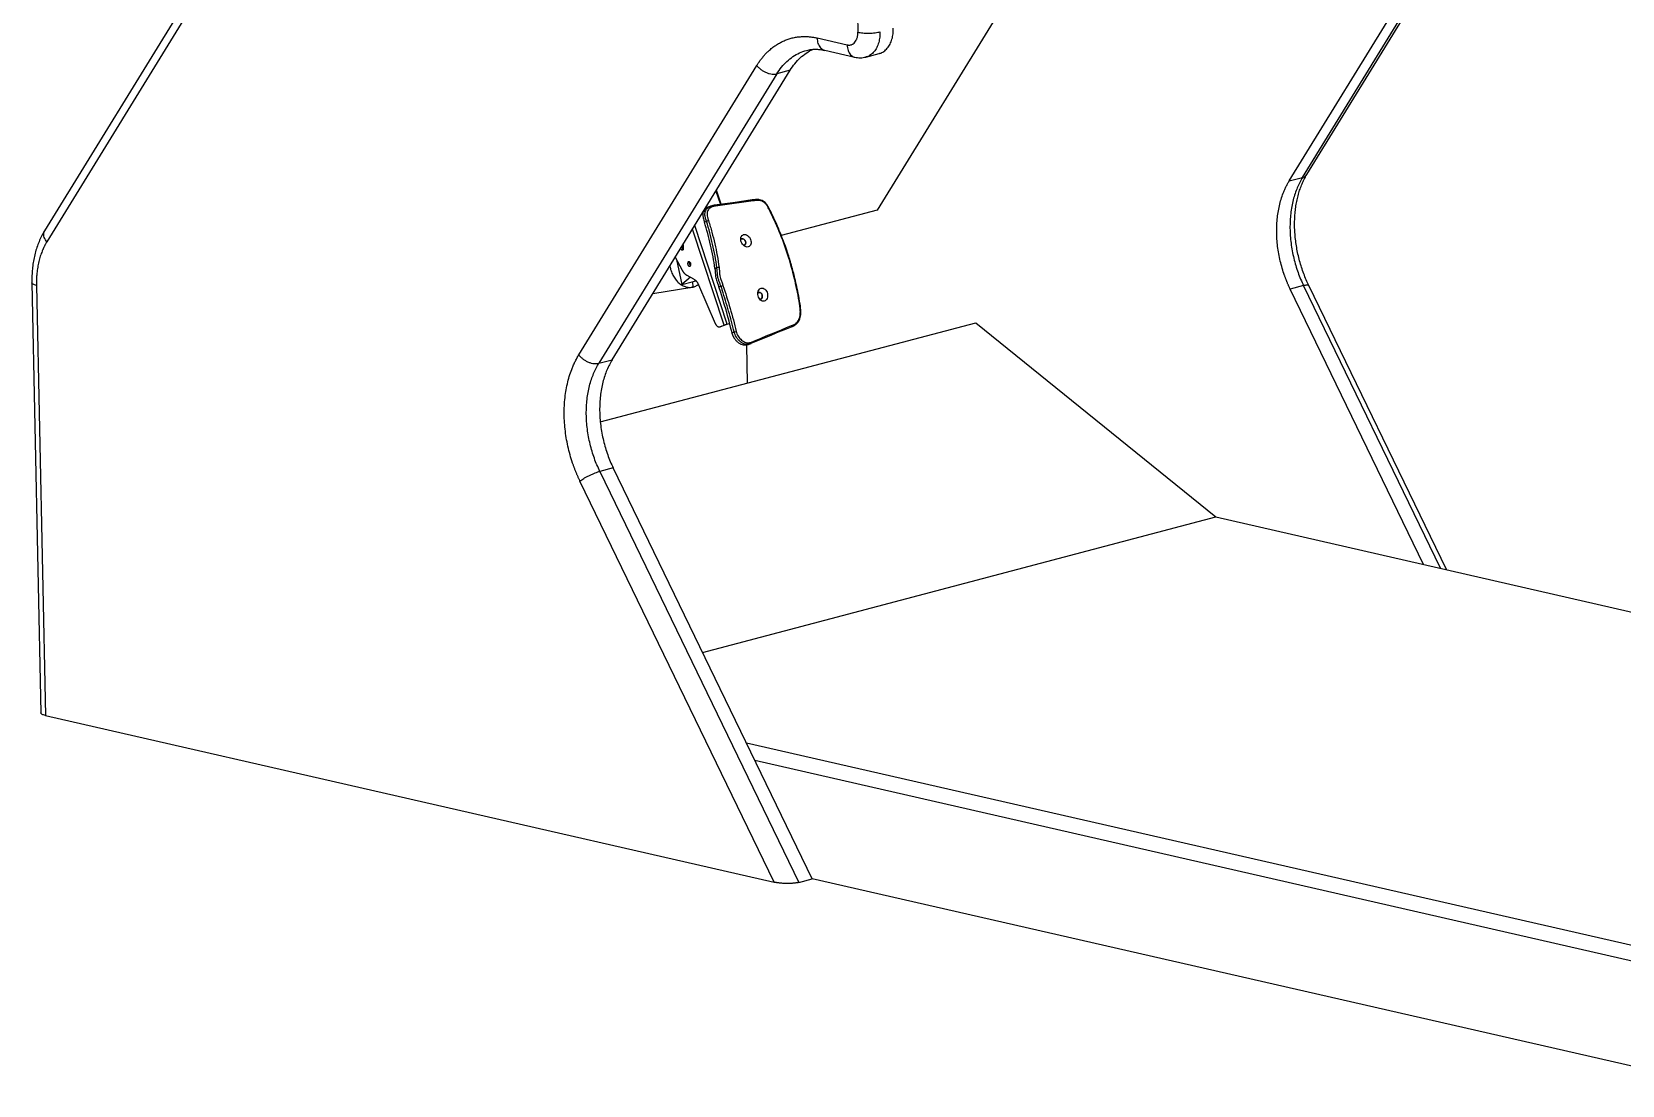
# Model space of a CAD drawing. Header units: millimetres. Extents: x 0 to 589, y 0 to 415.
# Drawn here: x 403.6 to 505.3, y 283.6 to 350.9 of the extents above; entities that cross this region are included whole.
import ezdxf

# ---------------------------------------------------------------- set-up
doc = ezdxf.new("R2010")
doc.units = ezdxf.units.MM

msp = doc.modelspace()

# ---------------------------------------------------------------- linework, layer by layer
at = {"color": 7, "linetype": 'Continuous', "lineweight": 25}
for p, q in [((428.1272, 376.7874), (404.4046, 338.2181)), ((428.2692, 376.0761), (404.5466, 337.5068)), ((456.0805, 366.7813), (456.4119, 350.9062)), ((484.8453, 341.622), (496.2277, 360.128)), ((485.1261, 341.8157), (496.5085, 360.3217)), ((483.9937, 341.3971), (495.376, 359.9031)), ((466.7252, 354.293), (457.6444, 339.529)), ((453.8045, 350.5381), (455.728, 350.0982)), ((454.2907, 349.7508), (456.2152, 349.3107)), ((456.9277, 349.3208), (457.7801, 349.5458)), ((438.5667, 330.2722), (449.9491, 348.7782)), ((451.2298, 348.248), (439.8474, 329.742)), ((440.6991, 329.9669), (452.0815, 348.4729)), ((452.0815, 348.4729), (451.2298, 348.248)), ((447.3344, 340.7547), (447.6174, 339.897)), ((447.6657, 339.9036), (447.3672, 340.8081)), ((483.9937, 341.3971), (484.8453, 341.622)), ((446.978, 339.7816), (446.8313, 339.7246)), ((447.1365, 339.8177), (446.9606, 339.7738)), ((447.2528, 339.8466), (447.1365, 339.8177)), ((446.5979, 338.7655), (446.7285, 338.8163)), ((457.6444, 339.529), (451.5168, 337.9112)), ((447.857, 332.1805), (445.8332, 338.3141)), ((448.0577, 332.2489), (445.9785, 338.5502)), ((448.985, 337.7038), (448.9856, 337.7039)), ((445.1181, 337.017), (445.0798, 337.0891)), ((445.2244, 337.045), (445.1179, 337.0169)), ((445.1449, 337.195), (445.2245, 337.0451)), ((445.2426, 337.1884), (445.2422, 337.0457)), ((449.1409, 337.2947), (449.093, 337.2946)), ((444.7336, 336.5263), (445.1782, 335.6871)), ((444.8143, 336.3741), (445.1583, 334.7836)), ((445.5457, 336.1987), (445.6522, 336.2268)), ((447.3999, 335.8351), (447.2601, 335.7808)), ((447.3963, 335.8466), (447.2691, 335.7971)), ((447.3964, 335.8455), (447.3962, 335.8463)), ((403.5907, 334.891), (404.1649, 307.3893)), ((403.8808, 334.724), (404.455, 307.2233)), ((443.3009, 334.1969), (445.7977, 334.5989)), ((445.708, 335.2389), (445.1583, 334.7836)), ((445.1583, 334.7836), (445.8061, 334.9547)), ((445.4767, 335.3651), (445.9092, 335.1292)), ((445.8061, 334.9547), (446.0483, 335.0186)), ((445.8061, 334.9547), (445.8792, 334.6161)), ((445.8792, 334.6161), (445.8138, 334.6056)), ((446.2212, 334.7591), (447.2943, 332.2734)), ((447.5206, 334.6244), (447.6478, 334.6739)), ((484.9093, 334.7121), (484.0576, 334.4873)), ((493.6664, 316.6377), (484.9093, 334.7121)), ((494.0494, 316.5501), (485.2489, 334.7141)), ((450.0838, 334.266), (450.084, 334.2661)), ((450.1895, 333.8374), (450.1401, 333.8377)), ((492.5861, 316.8847), (484.0576, 334.4873)), ((439.9402, 325.9981), (463.9492, 332.3367)), ((447.5882, 332.0674), (447.5947, 332.0691)), ((447.7176, 332.1034), (447.6111, 332.0753)), ((447.6112, 332.0752), (447.857, 332.1805)), ((447.9635, 332.2086), (447.8919, 332.1779)), ((448.0309, 332.2264), (447.9635, 332.2086)), ((448.0577, 332.2489), (448.2083, 332.2887)), ((448.3652, 331.6903), (448.4955, 331.741)), ((463.9492, 332.3367), (479.3052, 319.9217)), ((449.2853, 330.9007), (449.3359, 328.4787)), ((449.3976, 330.9496), (449.5786, 331.0033)), ((449.5684, 330.9977), (449.4221, 330.9408)), ((439.8474, 329.742), (440.6991, 329.9669)), ((440.7631, 323.057), (439.9114, 322.8322)), ((439.9114, 322.8322), (452.6436, 296.5533)), ((453.4953, 296.7782), (440.7631, 323.057)), ((451.0672, 296.5641), (438.6413, 322.2107)), ((446.4809, 311.2557), (479.3052, 319.9217)), ((479.3052, 319.9217), (554.3145, 302.7689)), ((404.455, 307.2233), (451.0672, 296.5641)), ((511.0199, 291.3386), (449.2916, 305.4545)), ((449.8171, 304.3699), (511.0402, 290.3696)), ((449.8171, 304.3699), (511.0402, 290.3696)), ((452.6436, 296.5533), (453.4953, 296.7782)), ((511.1818, 283.5867), (453.4953, 296.7782))]:
    msp.add_line(p, q, dxfattribs=at)
at = {"color": 7, "linetype": 'Continuous', "lineweight": 25, "flags": 128}
for points in [[(449.0958, 337.2919), (449.1098, 337.2903), (449.1418, 337.2948), (449.1955, 337.3272), (449.2289, 337.3856), (449.2373, 337.4605), (449.2196, 337.5407), (449.1785, 337.6148), (449.1198, 337.6719), (449.0522, 337.7034), (448.9859, 337.7041), (448.9856, 337.7041), (448.9856, 337.7041)], [(450.1422, 333.8352), (450.1582, 333.833), (450.1899, 333.8372), (450.2456, 333.8704), (450.2846, 333.9309), (450.3012, 334.0089), (450.2931, 334.0929), (450.2616, 334.1707), (450.2111, 334.231), (450.1491, 334.2648), (450.0848, 334.2664), (450.0841, 334.2662), (450.0841, 334.2662)]]:
    msp.add_lwpolyline(points, dxfattribs=at)
at = {"color": 7, "linetype": 'Continuous', "lineweight": 25}
for points, knots in [([(455.728, 350.0982), (455.7357, 350.0966), (455.7511, 350.0933), (455.774, 350.0896), (455.7969, 350.0869), (455.8197, 350.0853), (455.8424, 350.0848), (455.88, 350.0856), (455.9319, 350.0916), (455.9964, 350.1088), (456.0581, 350.1352), (456.1358, 350.1824), (456.2233, 350.263), (456.2942, 350.3695), (456.3394, 350.4675), (456.3671, 350.5468), (456.3886, 350.6311), (456.401, 350.705), (456.4076, 350.7657), (456.4108, 350.8119), (456.4124, 350.8587), (456.4121, 350.8904), (456.4119, 350.9062)], [0, 0, 0, 0, 0.02088269, 0.04172061, 0.06253611, 0.08335162, 0.10418954, 0.12507222, 0.18758599, 0.25009975, 0.31261352, 0.37512729, 0.50000349, 0.62487969, 0.68739346, 0.74990722, 0.81242099, 0.87493476, 0.90623886, 0.93746738, 0.96869589, 1, 1, 1, 1]), ([(456.4119, 350.9062), (456.4534, 350.8967), (456.5002, 350.8879), (456.6036, 350.8722), (456.6603, 350.8654), (456.7816, 350.8547), (456.8462, 350.8508), (456.9797, 350.8464), (457.0487, 350.8459), (457.1868, 350.8485), (457.2558, 350.8516), (457.3896, 350.861), (457.4543, 350.8673), (457.576, 350.8825), (457.6329, 350.8914), (457.737, 350.9109), (457.784, 350.9215), (457.8259, 350.9326)], [0, 0, 0, 0, 0.125, 0.125, 0.25, 0.25, 0.375, 0.375, 0.5, 0.5, 0.625, 0.625, 0.75, 0.75, 0.875, 0.875, 1, 1, 1, 1]), ([(457.8259, 350.9326), (457.8237, 350.8154), (457.8194, 350.5741), (457.7486, 350.2307), (457.6259, 349.9135), (457.4495, 349.644), (457.2283, 349.4493), (457.0485, 349.3443), (456.9418, 349.3285), (456.9258, 349.3261)], [0, 0, 0, 0, 0.148870558, 0.306658404, 0.471006113, 0.638841516, 0.80667692, 0.971024629, 1, 1, 1, 1]), ([(457.7786, 349.5511), (457.7942, 349.5535), (457.9005, 349.5693), (458.08, 349.6741), (458.3012, 349.8688), (458.4776, 350.1384), (458.6003, 350.4556), (458.6711, 350.7989), (458.6754, 351.0403), (458.6775, 351.1574)], [0, 0, 0, 0, 0.02834887, 0.19280262, 0.36074631, 0.52869, 0.69314374, 0.85103339, 1, 1, 1, 1]), ([(449.9491, 348.7782), (449.9608, 348.7971), (449.9842, 348.8348), (450.02, 348.8904), (450.0563, 348.9453), (450.0931, 348.9994), (450.1305, 349.0526), (450.1684, 349.105), (450.2068, 349.1567), (450.2458, 349.2075), (450.2852, 349.2575), (450.3253, 349.3068), (450.3658, 349.3552), (450.4069, 349.4028), (450.4485, 349.4496), (450.4906, 349.4956), (450.5333, 349.5408), (450.5765, 349.5852), (450.6202, 349.6287), (450.6645, 349.6715), (450.7651, 349.7658), (450.9261, 349.9036), (451.1542, 350.0701), (451.3915, 350.2159), (451.6375, 350.3406), (451.891, 350.4439), (452.151, 350.5252), (452.4169, 350.5841), (452.6339, 350.6133), (452.7985, 350.6258), (452.9088, 350.6306), (453.0195, 350.6318), (453.1305, 350.6293), (453.2419, 350.6232), (453.3537, 350.6135), (453.4659, 350.6003), (453.5784, 350.5833), (453.6913, 350.563), (453.7667, 350.5464), (453.8045, 350.5381)], [0, 0, 0, 0, 0.01320774, 0.0263992, 0.03957627, 0.05274086, 0.06589489, 0.07904026, 0.0921789, 0.10531273, 0.11844367, 0.13157365, 0.14470459, 0.15783842, 0.17097706, 0.18412243, 0.19727646, 0.21044105, 0.22361813, 0.23680958, 0.25001732, 0.31261646, 0.37500965, 0.43740283, 0.50000198, 0.56260112, 0.6249943, 0.68738749, 0.74998663, 0.77506697, 0.8000947, 0.8250829, 0.85004471, 0.87499332, 0.89994192, 0.92490374, 0.94989194, 0.97491966, 1, 1, 1, 1]), ([(453.8045, 350.5381), (453.808, 350.4796), (453.8153, 350.3591), (453.8585, 350.1889), (453.9277, 350.0327), (454.0231, 349.9013), (454.1398, 349.8084), (454.232, 349.7597), (454.285, 349.7537), (454.2917, 349.753)], [0, 0, 0, 0, 0.14967084, 0.3083069, 0.47353809, 0.64227572, 0.81101336, 0.97624454, 1, 1, 1, 1]), ([(455.728, 350.0982), (455.732, 350.0355), (455.74, 349.9101), (455.7859, 349.7382), (455.8551, 349.5872), (455.9469, 349.462), (456.0583, 349.3723), (456.1465, 349.3234), (456.198, 349.3166), (456.2047, 349.3157)], [0, 0, 0, 0, 0.1626609, 0.32532179, 0.48798269, 0.65064358, 0.81330448, 0.97596537, 1, 1, 1, 1]), ([(451.2298, 348.248), (451.3263, 348.393), (451.5212, 348.6858), (451.8679, 349.0522), (452.2525, 349.3624), (452.6751, 349.5908), (452.9703, 349.7171), (453.1272, 349.7444), (453.128, 349.7445)], [0, 0, 0, 0, 0.194547613, 0.392970468, 0.594063596, 0.796518947, 0.998974298, 1, 1, 1, 1]), ([(452.0815, 348.4729), (452.178, 348.6177), (452.373, 348.9102), (452.719, 349.279), (453.1064, 349.5798), (453.3828, 349.7567), (453.5342, 349.8106), (453.5364, 349.8114)], [0, 0, 0, 0, 0.24333901, 0.49152516, 0.74305126, 0.99628123, 1, 1, 1, 1]), ([(453.128, 349.7409), (453.1808, 349.7551), (453.3188, 349.792), (453.5507, 349.8179), (453.8219, 349.8204), (454.0688, 349.798), (454.2279, 349.7619), (454.292, 349.7474)], [0, 0, 0, 0, 0.14603508, 0.38254432, 0.61644642, 0.84545064, 1, 1, 1, 1]), ([(456.2041, 349.3134), (456.3253, 349.2924), (456.5692, 349.2501), (456.8078, 349.2972), (456.9279, 349.3208)], [0, 0, 0, 0, 0.49677717, 1, 1, 1, 1]), ([(449.9491, 348.7782), (449.9827, 348.7359), (450.0213, 348.6931), (450.1083, 348.6085), (450.1566, 348.5668), (450.2615, 348.4876), (450.318, 348.4501), (450.4364, 348.3821), (450.4982, 348.3516), (450.6232, 348.2998), (450.6864, 348.2786), (450.8103, 348.2463), (450.8709, 348.2354), (450.9861, 348.2235), (451.0407, 348.2225), (451.1416, 348.2293), (451.188, 348.237), (451.2298, 348.248)], [0, 0, 0, 0, 0.125, 0.125, 0.25, 0.25, 0.375, 0.375, 0.5, 0.5, 0.625, 0.625, 0.75, 0.75, 0.875, 0.875, 1, 1, 1, 1]), ([(485.2509, 334.7157), (485.2246, 334.7685), (485.1359, 334.9471), (485.0018, 335.2656), (484.8495, 335.6684), (484.7165, 336.0811), (484.6024, 336.5002), (484.5081, 336.9238), (484.4342, 337.3495), (484.3808, 337.7747), (484.3483, 338.1973), (484.3367, 338.6146), (484.3459, 339.0246), (484.3755, 339.4248), (484.4252, 339.8131), (484.4944, 340.1874), (484.5823, 340.5457), (484.6882, 340.8861), (484.8107, 341.2075), (484.9503, 341.5056), (485.0566, 341.7079), (485.1195, 341.8031), (485.1268, 341.8143)], [0, 0, 0, 0, 0.022703253, 0.076782015, 0.130899067, 0.185042499, 0.239198966, 0.293354264, 0.34748976, 0.401590329, 0.455642359, 0.50963355, 0.563553642, 0.617395389, 0.671155833, 0.724838005, 0.778453156, 0.832023646, 0.885581594, 0.939168125, 0.992855913, 1, 1, 1, 1]), ([(484.8453, 341.622), (484.8866, 341.6358), (484.9716, 341.6644), (485.0665, 341.7313), (485.1057, 341.7912), (485.123, 341.8177)], [0, 0, 0, 0, 0.34462239, 0.70988752, 1, 1, 1, 1]), ([(484.0576, 334.4873), (484.0463, 334.5108), (484.0237, 334.5578), (483.9905, 334.6289), (483.9579, 334.7003), (483.926, 334.7721), (483.8947, 334.8444), (483.864, 334.9169), (483.8339, 334.9899), (483.8045, 335.0633), (483.7757, 335.137), (483.7475, 335.2112), (483.72, 335.2857), (483.6484, 335.4851), (483.5419, 335.8139), (483.4194, 336.2771), (483.3221, 336.7455), (483.2511, 337.2161), (483.2065, 337.6859), (483.1888, 338.1519), (483.1979, 338.6112), (483.234, 339.0608), (483.2966, 339.4979), (483.3856, 339.9197), (483.5002, 340.3234), (483.6066, 340.6155), (483.6878, 340.8084), (483.734, 340.9118), (483.7821, 341.0131), (483.8321, 341.1123), (483.884, 341.2094), (483.9377, 341.3046), (483.975, 341.3663), (483.9937, 341.3971)], [0, 0, 0, 0, 0.01043562, 0.02086202, 0.03128104, 0.04169451, 0.05210429, 0.06251221, 0.07292014, 0.08332992, 0.09374339, 0.1041624, 0.1145888, 0.12502443, 0.1875205, 0.25001658, 0.31251266, 0.37500874, 0.43750482, 0.50000089, 0.56249697, 0.62499305, 0.68748913, 0.74998521, 0.81248128, 0.87497736, 0.89286099, 0.91072138, 0.9285678, 0.94640956, 0.96425599, 0.98211637, 1, 1, 1, 1]), ([(484.8453, 341.622), (484.7224, 341.4221), (484.6092, 341.2013), (484.4092, 340.7205), (484.3226, 340.4606), (484.1822, 339.9085), (484.1285, 339.6163), (484.0584, 339.0095), (484.042, 338.695), (484.0479, 338.0563), (484.0702, 337.7321), (484.1519, 337.0873), (484.2113, 336.7667), (484.3625, 336.1415), (484.4544, 335.8369), (484.6642, 335.2535), (484.7821, 334.9747), (484.9093, 334.7121)], [0, 0, 0, 0, 0.125, 0.125, 0.25, 0.25, 0.375, 0.375, 0.5, 0.5, 0.625, 0.625, 0.75, 0.75, 0.875, 0.875, 1, 1, 1, 1]), ([(446.836, 339.7221), (446.8173, 339.7153), (446.774, 339.6995), (446.7156, 339.6607), (446.6559, 339.6133), (446.6039, 339.5577), (446.5454, 339.4724), (446.5073, 339.3694), (446.4956, 339.2513), (446.4997, 339.1485), (446.5198, 339.0302), (446.555, 338.8992), (446.5835, 338.8102), (446.5979, 338.7655)], [0, 0, 0, 0, 0.05993581, 0.13913106, 0.21630368, 0.29641032, 0.37306483, 0.52941488, 0.60667321, 0.6861629, 0.78705037, 0.89302372, 1, 1, 1, 1]), ([(446.7285, 338.8164), (446.7134, 338.8639), (446.7001, 338.9064), (446.6777, 338.9837), (446.6687, 339.0185), (446.6468, 339.114), (446.6389, 339.1658), (446.6336, 339.2397), (446.6329, 339.2638), (446.634, 339.3116), (446.6358, 339.335), (446.6452, 339.4038), (446.6567, 339.4474), (446.7073, 339.5697), (446.7624, 339.6399), (446.8506, 339.7097), (446.8692, 339.7228), (446.9079, 339.747), (446.9281, 339.7582), (446.9914, 339.7889), (447.0373, 339.8059), (447.0892, 339.8193)], [0, 0, 0, 0, 0.0625, 0.0625, 0.125, 0.125, 0.25, 0.25, 0.3125, 0.3125, 0.375, 0.375, 0.5, 0.5, 0.75, 0.75, 0.8125, 0.8125, 0.875, 0.875, 1, 1, 1, 1]), ([(447.1704, 339.767), (447.1224, 339.7543), (447.0804, 339.7384), (447.0225, 339.7098), (447.0041, 339.6994), (446.9689, 339.677), (446.952, 339.6649), (446.9044, 339.6265), (446.8764, 339.5978), (446.8297, 339.5357), (446.811, 339.5023), (446.7833, 339.4317), (446.7743, 339.3945), (446.7675, 339.3357), (446.7664, 339.3157), (446.7663, 339.2746), (446.7673, 339.2537), (446.7732, 339.1891), (446.7809, 339.1429), (446.802, 339.055), (446.8108, 339.0226), (446.8327, 338.9487), (446.8458, 338.9073), (446.8609, 338.8599)], [0, 0, 0, 0, 0.125, 0.125, 0.1875, 0.1875, 0.25, 0.25, 0.375, 0.375, 0.5, 0.5, 0.625, 0.625, 0.6875, 0.6875, 0.75, 0.75, 0.875, 0.875, 0.9375, 0.9375, 1, 1, 1, 1]), ([(449.6553, 340.1826), (449.294, 340.131), (448.4945, 340.0167), (447.6924, 339.9068), (447.2528, 339.8466)], [0, 0, 0, 0, 0.45194628, 1, 1, 1, 1]), ([(450.8392, 339.4433), (450.8068, 339.508), (450.7426, 339.6365), (450.6436, 339.8152), (450.5355, 339.9631), (450.4176, 340.0735), (450.2821, 340.1537), (450.1417, 340.1954), (449.9965, 340.2111), (449.8372, 340.2062), (449.7222, 340.1913), (449.6553, 340.1826)], [0, 0, 0, 0, 0.12708458, 0.252248, 0.35715491, 0.44357921, 0.53511485, 0.6465425, 0.73492452, 0.84598782, 1, 1, 1, 1]), ([(450.8078, 339.4374), (450.7666, 339.5207), (450.7241, 339.6049), (450.6624, 339.7179), (450.642, 339.7534), (450.602, 339.8179), (450.5824, 339.8469), (450.5453, 339.8973), (450.5279, 339.9187), (450.4942, 339.9567), (450.4781, 339.9732), (450.446, 340.003), (450.4302, 340.0163), (450.3978, 340.041), (450.3812, 340.0524), (450.3282, 340.0846), (450.2885, 340.1034), (450.2027, 340.1322), (450.1564, 340.1423), (450.0574, 340.1538), (450.0046, 340.1553), (449.8765, 340.1487), (449.8012, 340.1406), (449.7084, 340.1273)], [0, 0, 0, 0, 0.125, 0.125, 0.1875, 0.1875, 0.25, 0.25, 0.3125, 0.3125, 0.375, 0.375, 0.4375, 0.4375, 0.5, 0.5, 0.625, 0.625, 0.75, 0.75, 0.875, 0.875, 1, 1, 1, 1]), ([(447.2691, 335.7971), (447.1983, 336.3038), (447.107, 336.8059), (446.8832, 337.7967), (446.7507, 338.2854), (446.5979, 338.7655)], [0, 0, 0, 0, 0.5, 0.5, 1, 1, 1, 1]), ([(447.3962, 335.8467), (447.3259, 336.3546), (447.2353, 336.8555), (447.0684, 337.5982), (447.0075, 337.8443), (446.8773, 338.3279), (446.8079, 338.5652), (446.7285, 338.8163)], [0, 0, 0, 0, 0.5, 0.5, 0.75, 0.75, 1, 1, 1, 1]), ([(446.8609, 338.8599), (446.9411, 338.6067), (447.0111, 338.3675), (447.1426, 337.8801), (447.204, 337.632), (447.3727, 336.8835), (447.4644, 336.3786), (447.5358, 335.8649)], [0, 0, 0, 0, 0.25, 0.25, 0.5, 0.5, 1, 1, 1, 1]), ([(450.839, 339.4432), (450.839, 339.4433), (450.8403, 339.4457), (450.8312, 339.4448), (450.8157, 339.4399), (450.8078, 339.4374)], [0, 0, 0, 0, 0.01648423, 0.49967678, 1, 1, 1, 1]), ([(452.7133, 333.54), (452.6755, 333.7648), (452.6051, 334.1838), (452.4836, 334.7646), (452.368, 335.2568), (452.2625, 335.664), (452.1696, 335.9974), (452.0704, 336.3338), (451.9434, 336.7389), (451.7638, 337.2668), (451.5251, 337.9038), (451.2188, 338.6462), (450.9716, 339.1652), (450.8392, 339.4433)], [0, 0, 0, 0, 0.10977513, 0.20460423, 0.28566397, 0.35323999, 0.40721606, 0.45244438, 0.52225972, 0.61190355, 0.7213801, 0.85072238, 1, 1, 1, 1]), ([(404.407, 338.2157), (404.3831, 338.1785), (404.2935, 338.0391), (404.1603, 337.7762), (404.0077, 337.4285), (403.8788, 337.0612), (403.7725, 336.6781), (403.6899, 336.2812), (403.6306, 335.8729), (403.597, 335.4553), (403.5848, 335.1268), (403.5917, 334.9369), (403.5934, 334.89)], [0, 0, 0, 0, 0.04124404, 0.15458528, 0.26878674, 0.3836545, 0.49899312, 0.61462757, 0.73041624, 0.84623684, 0.96202449, 1, 1, 1, 1]), ([(404.5466, 337.5068), (404.5141, 337.5512), (404.4471, 337.6426), (404.3803, 337.7867), (404.3428, 337.9329), (404.3461, 338.0706), (404.3692, 338.167), (404.4016, 338.2083), (404.4077, 338.216)], [0, 0, 0, 0, 0.17603207, 0.36260839, 0.55694142, 0.75539848, 0.95385554, 1, 1, 1, 1]), ([(448.9566, 337.4951), (448.937, 337.5468), (448.9251, 337.5997), (448.9186, 337.7015), (448.9238, 337.7504), (448.9508, 337.8371), (448.9724, 337.8748), (449.0291, 337.9332), (449.0641, 337.9538), (449.1422, 337.9746), (449.1852, 337.9748), (449.2728, 337.9547), (449.3173, 337.9344), (449.4008, 337.8768), (449.4397, 337.8393), (449.506, 337.7529), (449.5333, 337.704), (449.5527, 337.6529)], [0, 0, 0, 0, 0.125, 0.125, 0.25, 0.25, 0.375, 0.375, 0.5, 0.5, 0.625, 0.625, 0.75, 0.75, 0.875, 0.875, 1, 1, 1, 1]), ([(448.9226, 337.6572), (448.9254, 337.6627), (448.9386, 337.688), (448.9646, 337.6969), (448.985, 337.7038)], [0, 0, 0, 0, 0.21477998, 1, 1, 1, 1]), ([(448.985, 337.7039), (448.9753, 337.7005), (448.9556, 337.6936), (448.9348, 337.6784), (448.9257, 337.6654), (448.923, 337.6615)], [0, 0, 0, 0, 0.40393789, 0.82156593, 1, 1, 1, 1]), ([(449.5527, 337.6529), (449.5722, 337.6018), (449.5837, 337.5486), (449.5894, 337.446), (449.5835, 337.3966), (449.5553, 337.3091), (449.5329, 337.271), (449.4753, 337.2123), (449.4399, 337.1916), (449.3617, 337.171), (449.3189, 337.171), (449.2321, 337.1916), (449.1883, 337.2122), (449.1063, 337.2703), (449.0681, 337.3078), (449.0031, 337.3944), (448.9763, 337.4433), (448.9566, 337.4951)], [0, 0, 0, 0, 0.125, 0.125, 0.25, 0.25, 0.375, 0.375, 0.5, 0.5, 0.625, 0.625, 0.75, 0.75, 0.875, 0.875, 1, 1, 1, 1]), ([(448.9856, 337.7039), (448.9893, 337.7047), (448.9967, 337.7064), (449.0082, 337.7077), (449.0197, 337.7081), (449.0313, 337.7075), (449.043, 337.7059), (449.0549, 337.7033), (449.0668, 337.6997), (449.0862, 337.6923), (449.1128, 337.6782), (449.143, 337.6547), (449.1689, 337.628), (449.1874, 337.6032), (449.2012, 337.5805), (449.2113, 337.5609), (449.2168, 337.5474), (449.2195, 337.5406)], [0, 0, 0, 0, 0.04523237, 0.08965498, 0.13346846, 0.1768819, 0.22011019, 0.26337103, 0.30688164, 0.3508556, 0.47570131, 0.60119777, 0.70494118, 0.80874361, 0.87258975, 0.93613113, 1, 1, 1, 1]), ([(404.5466, 337.5068), (404.5373, 337.4915), (404.5186, 337.4608), (404.4913, 337.414), (404.4645, 337.3667), (404.4383, 337.3187), (404.4126, 337.2701), (404.3875, 337.2209), (404.363, 337.171), (404.339, 337.1206), (404.3156, 337.0695), (404.2927, 337.0179), (404.2704, 336.9656), (404.2125, 336.8248), (404.1273, 336.5874), (404.0314, 336.241), (403.9578, 335.8792), (403.9186, 335.5874), (403.8993, 335.3751), (403.8902, 335.2467), (403.8838, 335.1173), (403.8801, 334.9871), (403.8788, 334.856), (403.8801, 334.768), (403.8808, 334.724)], [0, 0, 0, 0, 0.02087184, 0.0417243, 0.06256124, 0.08338653, 0.10420405, 0.12501768, 0.14583132, 0.16664884, 0.18747412, 0.20831106, 0.22916352, 0.25003536, 0.37501913, 0.50000291, 0.62498668, 0.74997045, 0.79169378, 0.83335504, 0.87498522, 0.91661541, 0.95827666, 1, 1, 1, 1]), ([(445.242, 337.0458), (445.2419, 337.0425), (445.2418, 337.0359), (445.2407, 337.0265), (445.239, 337.0176), (445.2365, 337.0091), (445.2333, 337.0012), (445.227, 336.989), (445.2154, 336.9751), (445.1962, 336.9662), (445.175, 336.9657), (445.1557, 336.974), (445.1401, 336.9862), (445.1278, 336.9999), (445.1212, 337.0112), (445.118, 337.0169)], [0, 0, 0, 0, 0.0424966, 0.08410398, 0.12525954, 0.1664151, 0.20802248, 0.25051908, 0.37534121, 0.50016335, 0.62498548, 0.74980761, 0.83380507, 0.91600254, 1, 1, 1, 1]), ([(445.2246, 337.3246), (445.2262, 337.3201), (445.2414, 337.2763), (445.242, 337.2299), (445.2426, 337.1884)], [0, 0, 0, 0, 0.102898954, 1, 1, 1, 1]), ([(449.2195, 337.5406), (449.221, 337.5365), (449.224, 337.5283), (449.2278, 337.5159), (449.231, 337.5034), (449.2336, 337.4909), (449.2368, 337.4713), (449.2386, 337.4447), (449.2359, 337.4104), (449.2275, 337.3766), (449.2136, 337.3487), (449.1977, 337.3279), (449.1811, 337.3131), (449.1622, 337.3016), (449.1481, 337.297), (449.1409, 337.2947)], [0, 0, 0, 0, 0.038395305, 0.076582043, 0.114696495, 0.152875716, 0.19125607, 0.29501786, 0.398805715, 0.524504695, 0.649611711, 0.736933996, 0.823291995, 0.910417985, 1, 1, 1, 1]), ([(444.3909, 335.969), (444.3946, 335.9394), (444.4112, 335.8059), (444.4872, 335.5779), (444.6141, 335.3), (444.7789, 335.0553), (444.9718, 334.8531), (445.1882, 334.7044), (445.4173, 334.6131), (445.6521, 334.5756), (445.8036, 334.6026), (445.8792, 334.6161)], [0, 0, 0, 0, 0.03440752, 0.15498023, 0.27580564, 0.39663104, 0.51720376, 0.63777647, 0.75860188, 0.87942729, 1, 1, 1, 1]), ([(445.1782, 335.6871), (445.1825, 335.6791), (445.191, 335.6632), (445.2046, 335.64), (445.2186, 335.6174), (445.233, 335.5955), (445.248, 335.5742), (445.2634, 335.5535), (445.2793, 335.5335), (445.2956, 335.5142), (445.3169, 335.4905), (445.3434, 335.4635), (445.3755, 335.4345), (445.4084, 335.4084), (445.4421, 335.3849), (445.4652, 335.3717), (445.4767, 335.3651)], [0, 0, 0, 0, 0.05592027, 0.11157026, 0.16702638, 0.22236587, 0.27766641, 0.33300589, 0.38846202, 0.44411201, 0.50003228, 0.60047777, 0.70024565, 0.79978663, 0.89955451, 1, 1, 1, 1]), ([(445.6522, 336.2268), (445.647, 336.2164), (445.6353, 336.193), (445.6308, 336.1523), (445.6342, 336.1132), (445.6423, 336.08), (445.6561, 336.0471), (445.6753, 336.0177), (445.6962, 335.9955), (445.711, 335.9872), (445.7171, 335.9837)], [0, 0, 0, 0, 0.14198327, 0.32157949, 0.42668022, 0.54067798, 0.66148746, 0.78601503, 0.9105426, 1, 1, 1, 1]), ([(447.269, 335.7971), (447.2691, 335.7967), (447.2691, 335.7946), (447.2697, 335.7896), (447.2706, 335.7812), (447.272, 335.7694), (447.2743, 335.7497), (447.279, 335.7094), (447.2852, 335.651), (447.2913, 335.5771), (447.2957, 335.5035), (447.2994, 335.4286), (447.3081, 335.3302), (447.3286, 335.2062), (447.3674, 335.0583), (447.4102, 334.9412), (447.4418, 334.8566), (447.4594, 334.8085), (447.4775, 334.7572), (447.4943, 334.7057), (447.5099, 334.657), (447.5179, 334.6328), (447.5206, 334.6244)], [0, 0, 0, 0, 0.0012402, 0.0054197, 0.01254339, 0.02261193, 0.03562558, 0.06249641, 0.1251733, 0.18413233, 0.25052176, 0.31319455, 0.37555807, 0.49968406, 0.62468723, 0.74977163, 0.80428665, 0.84599752, 0.87490798, 0.93745129, 0.97839594, 1, 1, 1, 1]), ([(447.5358, 335.8649), (447.5392, 335.8355), (447.5425, 335.8066), (447.5489, 335.7483), (447.5519, 335.7191), (447.5569, 335.6614), (447.559, 335.6325), (447.5626, 335.574), (447.5641, 335.5447), (447.5677, 335.4864), (447.5698, 335.4572), (447.5759, 335.3989), (447.58, 335.3697), (447.5952, 335.2817), (447.6097, 335.222), (447.628, 335.1624)], [0, 0, 0, 0, 0.125, 0.125, 0.25, 0.25, 0.375, 0.375, 0.5, 0.5, 0.625, 0.625, 0.75, 0.75, 1, 1, 1, 1]), ([(452.6821, 333.5337), (452.6018, 334.0389), (452.5057, 334.5277), (452.2774, 335.5006), (452.1452, 335.9852), (451.9957, 336.4639)], [0, 0, 0, 0, 0.5, 0.5, 1, 1, 1, 1]), ([(403.8808, 334.724), (403.8401, 334.7344), (403.7563, 334.7559), (403.6652, 334.7963), (403.603, 334.8415), (403.5956, 334.874), (403.5919, 334.8899)], [0, 0, 0, 0, 0.23652022, 0.4872079, 0.74831766, 1, 1, 1, 1]), ([(445.8792, 334.6161), (445.9531, 334.6397), (446.065, 334.6754), (446.1607, 334.7537), (446.1931, 334.7803)], [0, 0, 0, 0, 0.66117353, 1, 1, 1, 1]), ([(445.9092, 335.1292), (445.9155, 335.1256), (445.9282, 335.1186), (445.9469, 335.1067), (445.9653, 335.0941), (445.9834, 335.0806), (446.0013, 335.0662), (446.0188, 335.0509), (446.036, 335.0347), (446.053, 335.0177), (446.0697, 334.9998), (446.0914, 334.9748), (446.1175, 334.9418), (446.1468, 334.8997), (446.1739, 334.8552), (446.199, 334.8084), (446.2138, 334.7756), (446.2212, 334.7591)], [0, 0, 0, 0, 0.050467731, 0.100627825, 0.150555948, 0.200328822, 0.25002389, 0.299718958, 0.349491832, 0.399419955, 0.449580049, 0.50004778, 0.600656847, 0.700338556, 0.799709224, 0.899390934, 1, 1, 1, 1]), ([(447.628, 335.1624), (447.6506, 335.0889), (447.6793, 335.0151), (447.7197, 334.9047), (447.7328, 334.8677), (447.7513, 334.8115), (447.7574, 334.7928), (447.7695, 334.7559), (447.7756, 334.7376), (447.7815, 334.7193)], [0, 0, 0, 0, 0.5, 0.5, 0.75, 0.75, 0.875, 0.875, 1, 1, 1, 1]), ([(447.7815, 334.7193), (447.9471, 334.2318), (448.1005, 333.7442), (448.3854, 332.7569), (448.5169, 332.2572), (448.6323, 331.7728)], [0, 0, 0, 0, 0.5, 0.5, 1, 1, 1, 1]), ([(484.9093, 334.7121), (484.9507, 334.7221), (485.036, 334.7427), (485.1379, 334.7539), (485.2103, 334.7459), (485.2468, 334.7314), (485.2472, 334.7148), (485.2473, 334.7134)], [0, 0, 0, 0, 0.22753673, 0.46870282, 0.71989514, 0.97641812, 1, 1, 1, 1]), ([(448.4956, 331.741), (448.3912, 332.1792), (448.2734, 332.6299), (448.019, 333.5246), (447.8829, 333.9669), (447.737, 334.4081)], [0, 0, 0, 0, 0.5, 0.5, 1, 1, 1, 1]), ([(450.0305, 334.0477), (450.0172, 334.1016), (450.0116, 334.1569), (450.0164, 334.2633), (450.027, 334.3143), (450.0628, 334.4046), (450.0881, 334.4438), (450.1498, 334.504), (450.1861, 334.5251), (450.2643, 334.5457), (450.3062, 334.5453), (450.3891, 334.5232), (450.43, 334.5014), (450.5046, 334.4401), (450.5382, 334.4005), (450.5928, 334.3095), (450.6138, 334.2581), (450.6269, 334.2046)], [0, 0, 0, 0, 0.125, 0.125, 0.25, 0.25, 0.375, 0.375, 0.5, 0.5, 0.625, 0.625, 0.75, 0.75, 0.875, 0.875, 1, 1, 1, 1]), ([(450.0146, 334.213), (450.0189, 334.2204), (450.0354, 334.2489), (450.0632, 334.2587), (450.0838, 334.266)], [0, 0, 0, 0, 0.26003145, 1, 1, 1, 1]), ([(450.0838, 334.2661), (450.0741, 334.2627), (450.0542, 334.2558), (450.0311, 334.2391), (450.0199, 334.2242), (450.0158, 334.2188)], [0, 0, 0, 0, 0.38034083, 0.7749019, 1, 1, 1, 1]), ([(450.6269, 334.2046), (450.64, 334.1511), (450.6453, 334.0955), (450.6392, 333.9885), (450.628, 333.9371), (450.5908, 333.8463), (450.5648, 333.8069), (450.5023, 333.7465), (450.4657, 333.7254), (450.3875, 333.7049), (450.3459, 333.7055), (450.264, 333.7281), (450.2237, 333.7501), (450.1506, 333.8117), (450.1178, 333.8514), (450.0644, 333.9424), (450.0438, 333.9937), (450.0305, 334.0477)], [0, 0, 0, 0, 0.125, 0.125, 0.25, 0.25, 0.375, 0.375, 0.5, 0.5, 0.625, 0.625, 0.75, 0.75, 0.875, 0.875, 1, 1, 1, 1]), ([(450.0841, 334.266), (450.0878, 334.2669), (450.0951, 334.2685), (450.1063, 334.2698), (450.1174, 334.2702), (450.1286, 334.2694), (450.1397, 334.2677), (450.1509, 334.2649), (450.162, 334.2611), (450.18, 334.2533), (450.2044, 334.2383), (450.2312, 334.2134), (450.2534, 334.1852), (450.2687, 334.159), (450.2796, 334.135), (450.2873, 334.1144), (450.2911, 334.1001), (450.293, 334.093)], [0, 0, 0, 0, 0.04490183, 0.08900945, 0.13252051, 0.17564085, 0.21858193, 0.2615578, 0.30478202, 0.34846445, 0.47362349, 0.59944411, 0.70359701, 0.8078368, 0.87197471, 0.93581598, 1, 1, 1, 1]), ([(450.293, 334.093), (450.294, 334.0887), (450.296, 334.0801), (450.2983, 334.067), (450.3, 334.0539), (450.3011, 334.0408), (450.3019, 334.0202), (450.3007, 333.9924), (450.2942, 333.9566), (450.2821, 333.9215), (450.2656, 333.8926), (450.2478, 333.8712), (450.2302, 333.856), (450.2108, 333.8443), (450.1966, 333.8397), (450.1895, 333.8373)], [0, 0, 0, 0, 0.03860009, 0.07699474, 0.11532122, 0.15371751, 0.19232089, 0.29656039, 0.40079835, 0.52672116, 0.65197776, 0.73878146, 0.82458938, 0.91110736, 1, 1, 1, 1]), ([(452.1643, 332.072), (452.2119, 332.0919), (452.295, 332.1266), (452.4277, 332.2034), (452.5517, 332.3124), (452.6582, 332.4751), (452.726, 332.6604), (452.7601, 332.8565), (452.7676, 333.0611), (452.7518, 333.2895), (452.7271, 333.4502), (452.7133, 333.54)], [0, 0, 0, 0, 0.10759927, 0.1876897, 0.31107297, 0.424167, 0.53310794, 0.63979583, 0.74383315, 0.85674824, 1, 1, 1, 1]), ([(452.1768, 332.1545), (452.2206, 332.1724), (452.2585, 332.1883), (452.3245, 332.2195), (452.3527, 332.2349), (452.4028, 332.2655), (452.4247, 332.2807), (452.4647, 332.312), (452.4829, 332.328), (452.5353, 332.3798), (452.5672, 332.4193), (452.6228, 332.5078), (452.6466, 332.557), (452.6859, 332.6647), (452.7013, 332.7231), (452.7231, 332.8479), (452.7295, 332.9142), (452.7326, 333.0168), (452.7325, 333.0515), (452.7304, 333.1254), (452.726, 333.2038), (452.7158, 333.2988), (452.7018, 333.4061), (452.6929, 333.4658), (452.6821, 333.5337)], [0, 0, 0, 0, 0.0625, 0.0625, 0.125, 0.125, 0.1875, 0.1875, 0.25, 0.25, 0.375, 0.375, 0.5, 0.5, 0.625, 0.625, 0.75, 0.75, 0.8125, 0.8125, 0.875, 0.9375, 0.9375, 1, 1, 1, 1]), ([(452.7129, 333.54), (452.713, 333.54), (452.7152, 333.5401), (452.7064, 333.5381), (452.6903, 333.5352), (452.6821, 333.5337)], [0, 0, 0, 0, 0.02697587, 0.5050201, 1, 1, 1, 1]), ([(447.2943, 332.2734), (447.2968, 332.2679), (447.3016, 332.2569), (447.3096, 332.241), (447.3179, 332.2256), (447.3268, 332.2108), (447.3362, 332.1964), (447.346, 332.1825), (447.3648, 332.1582), (447.3944, 332.1265), (447.4367, 332.0945), (447.481, 332.0724), (447.5185, 332.0633), (447.548, 332.0616), (447.5697, 332.0632), (447.5909, 332.0675), (447.6044, 332.0727), (447.6111, 332.0753)], [0, 0, 0, 0, 0.03598203, 0.07172143, 0.10731444, 0.14285854, 0.17845155, 0.21419095, 0.25017298, 0.37510099, 0.50002899, 0.624957, 0.74988501, 0.81267478, 0.8749425, 0.93721023, 1, 1, 1, 1]), ([(447.857, 332.1805), (447.8597, 332.1816), (447.8651, 332.1839), (447.8742, 332.1876), (447.8838, 332.1914), (447.894, 332.1953), (447.9045, 332.1993), (447.9154, 332.2033), (447.9264, 332.2072), (447.9373, 332.2111), (447.9482, 332.2149), (447.9589, 332.2185), (447.9692, 332.222), (447.9791, 332.2252), (447.9885, 332.2283), (447.9975, 332.2312), (448.0059, 332.2338), (448.0137, 332.2362), (448.021, 332.2384), (448.0277, 332.2404), (448.0339, 332.2423), (448.0396, 332.2439), (448.0447, 332.2454), (448.0495, 332.2467), (448.0537, 332.2479), (448.0564, 332.2486), (448.0577, 332.2489)], [0, 0, 0, 0, 0.05327884, 0.10687067, 0.16053496, 0.21402664, 0.26710198, 0.31952456, 0.3710706, 0.42153365, 0.47072825, 0.51849254, 0.56468967, 0.60920816, 0.65196136, 0.69288608, 0.73194071, 0.76910291, 0.80436712, 0.83774202, 0.86924799, 0.89891481, 0.92677947, 0.95288427, 0.97727509, 1, 1, 1, 1]), ([(449.4221, 330.9408), (449.4127, 330.937), (449.3941, 330.9295), (449.3665, 330.9197), (449.3398, 330.9112), (449.3138, 330.9041), (449.2887, 330.8985), (449.246, 330.8911), (449.1843, 330.8868), (449.0805, 330.8964), (448.9483, 330.9385), (448.825, 331.0111), (448.7301, 331.0863), (448.6641, 331.1479), (448.5983, 331.2206), (448.5516, 331.2829), (448.5214, 331.3284), (448.5055, 331.3536), (448.4886, 331.3822), (448.4707, 331.4144), (448.4523, 331.4502), (448.4336, 331.4899), (448.415, 331.5334), (448.397, 331.5813), (448.3797, 331.6338), (448.3702, 331.6711), (448.3652, 331.6903)], [0, 0, 0, 0, 0.0229236, 0.04503388, 0.06634519, 0.08687597, 0.10664751, 0.12568272, 0.18693433, 0.2499996, 0.36671795, 0.49997984, 0.55724818, 0.61821018, 0.68240342, 0.74964103, 0.76605984, 0.78439712, 0.80468648, 0.82695845, 0.85113304, 0.87709162, 0.90486299, 0.93451495, 0.96616441, 1, 1, 1, 1]), ([(449.4774, 330.9658), (449.4263, 330.9515), (449.3781, 330.9453), (449.3062, 330.946), (449.2823, 330.9479), (449.2336, 330.9552), (449.2088, 330.9606), (449.1339, 330.9821), (449.0832, 331.0034), (448.9837, 331.0578), (448.935, 331.0908), (448.8422, 331.1657), (448.798, 331.2079), (448.7157, 331.3003), (448.6776, 331.3506), (448.5757, 331.5109), (448.5245, 331.6296), (448.4956, 331.7409)], [0, 0, 0, 0, 0.125, 0.125, 0.1875, 0.1875, 0.25, 0.25, 0.375, 0.375, 0.5, 0.5, 0.625, 0.625, 0.75, 0.75, 1, 1, 1, 1]), ([(448.6323, 331.7728), (448.6436, 331.7251), (448.6603, 331.6741), (448.7029, 331.572), (448.7288, 331.5209), (448.8184, 331.375), (448.8938, 331.2878), (449.0625, 331.1474), (449.1563, 331.0937), (449.2687, 331.0595), (449.291, 331.0543), (449.3345, 331.047), (449.3558, 331.045), (449.4196, 331.0434), (449.4621, 331.0482), (449.5082, 331.0604)], [0, 0, 0, 0, 0.125, 0.125, 0.25, 0.25, 0.5, 0.5, 0.75, 0.75, 0.8125, 0.8125, 0.875, 0.875, 1, 1, 1, 1]), ([(452.5059, 332.284), (452.5001, 332.2764), (452.4706, 332.238), (452.3988, 332.1853), (452.2851, 332.1148), (452.1961, 332.0788), (452.1453, 332.0582)], [0, 0, 0, 0, 0.06092077, 0.3088512, 0.60594635, 1, 1, 1, 1]), ([(438.6413, 322.2107), (438.6291, 322.2361), (438.6047, 322.2867), (438.5689, 322.3632), (438.5337, 322.44), (438.4991, 322.5173), (438.4652, 322.5949), (438.4319, 322.6729), (438.3991, 322.7513), (438.3671, 322.83), (438.3356, 322.9092), (438.3048, 322.9887), (438.2746, 323.0686), (438.245, 323.1489), (438.1631, 323.3771), (438.0397, 323.7584), (437.8967, 324.2988), (437.7832, 324.8453), (437.7004, 325.3943), (437.6483, 325.9425), (437.6277, 326.4862), (437.6383, 327.022), (437.6805, 327.5465), (437.7535, 328.0565), (437.8574, 328.5485), (437.991, 329.0196), (438.1151, 329.3603), (438.2099, 329.5854), (438.2638, 329.706), (438.3199, 329.8242), (438.3782, 329.9399), (438.4388, 330.0532), (438.5014, 330.1643), (438.5449, 330.2362), (438.5667, 330.2722)], [0, 0, 0, 0, 0.00963324, 0.01925851, 0.02887723, 0.03849088, 0.04810089, 0.05770872, 0.06731582, 0.07692365, 0.08653367, 0.09614731, 0.10576604, 0.1153913, 0.12502455, 0.18752061, 0.25001668, 0.31251275, 0.37500882, 0.43750489, 0.50000096, 0.56249703, 0.6249931, 0.68748917, 0.74998524, 0.81248131, 0.87497738, 0.89286101, 0.91072139, 0.92856781, 0.94640957, 0.96425599, 0.98211637, 1, 1, 1, 1]), ([(438.5667, 330.2722), (438.6003, 330.2299), (438.639, 330.187), (438.7259, 330.1025), (438.7743, 330.0608), (438.8791, 329.9816), (438.9357, 329.9441), (439.054, 329.8761), (439.1158, 329.8456), (439.2409, 329.7938), (439.3041, 329.7726), (439.4279, 329.7403), (439.4885, 329.7294), (439.6037, 329.7175), (439.6583, 329.7165), (439.7592, 329.7233), (439.8056, 329.731), (439.8474, 329.742)], [0, 0, 0, 0, 0.125, 0.125, 0.25, 0.25, 0.375, 0.375, 0.5, 0.5, 0.625, 0.625, 0.75, 0.75, 0.875, 0.875, 1, 1, 1, 1]), ([(439.9114, 322.8322), (439.7842, 323.0947), (439.6663, 323.3735), (439.4565, 323.9569), (439.3646, 324.2616), (439.2134, 324.8868), (439.154, 325.2073), (439.0723, 325.8522), (439.05, 326.1763), (439.0441, 326.8151), (439.0605, 327.1295), (439.1306, 327.7363), (439.1843, 328.0285), (439.3246, 328.5807), (439.4113, 328.8406), (439.6112, 329.3213), (439.7245, 329.5421), (439.8474, 329.742)], [0, 0, 0, 0, 0.125, 0.125, 0.25, 0.25, 0.375, 0.375, 0.5, 0.5, 0.625, 0.625, 0.75, 0.75, 0.875, 0.875, 1, 1, 1, 1]), ([(440.6991, 329.9669), (440.5762, 329.767), (440.4629, 329.5461), (440.263, 329.0654), (440.1763, 328.8055), (440.036, 328.2534), (439.9823, 327.9611), (439.9122, 327.3544), (439.8958, 327.0399), (439.9017, 326.4012), (439.924, 326.077), (440.0057, 325.4322), (440.0651, 325.1116), (440.2163, 324.4864), (440.3082, 324.1818), (440.518, 323.5984), (440.6359, 323.3196), (440.7631, 323.057)], [0, 0, 0, 0, 0.125, 0.125, 0.25, 0.25, 0.375, 0.375, 0.5, 0.5, 0.625, 0.625, 0.75, 0.75, 0.875, 0.875, 1, 1, 1, 1]), ([(438.6413, 322.2107), (438.6743, 322.2363), (438.7123, 322.2638), (438.7979, 322.3219), (438.8456, 322.3524), (438.9492, 322.4149), (439.0051, 322.447), (439.1222, 322.5106), (439.1834, 322.5422), (439.3074, 322.6029), (439.3701, 322.6319), (439.4932, 322.6858), (439.5535, 322.7106), (439.6681, 322.7548), (439.7225, 322.7742), (439.8232, 322.8074), (439.8696, 322.8211), (439.9114, 322.8322)], [0, 0, 0, 0, 0.125, 0.125, 0.25, 0.25, 0.375, 0.375, 0.5, 0.5, 0.625, 0.625, 0.75, 0.75, 0.875, 0.875, 1, 1, 1, 1]), ([(404.455, 307.2233), (404.4143, 307.2337), (404.3305, 307.2552), (404.2394, 307.2956), (404.177, 307.341), (404.1695, 307.3737), (404.1658, 307.3898)], [0, 0, 0, 0, 0.23575073, 0.48562284, 0.74588312, 1, 1, 1, 1]), ([(452.6436, 296.5533), (452.6369, 296.5516), (452.6235, 296.5481), (452.6025, 296.5431), (452.581, 296.5383), (452.5588, 296.5336), (452.536, 296.5291), (452.5126, 296.5247), (452.4684, 296.5171), (452.4006, 296.507), (452.3061, 296.4962), (452.2064, 296.4879), (452.0668, 296.4802), (451.8842, 296.4772), (451.7021, 296.4829), (451.5584, 296.4925), (451.4517, 296.5022), (451.3481, 296.5144), (451.2654, 296.5264), (451.2017, 296.537), (451.1553, 296.5455), (451.1102, 296.5545), (451.0815, 296.5609), (451.0672, 296.5641)], [0, 0, 0, 0, 0.01600856, 0.03199206, 0.0479695, 0.06395992, 0.0799823, 0.09605552, 0.11219827, 0.16893677, 0.22644376, 0.28490965, 0.34448866, 0.46716824, 0.59484897, 0.66048062, 0.72710576, 0.79456032, 0.86266255, 0.89694041, 0.93121908, 0.96555391, 1, 1, 1, 1])]:
    msp.add_open_spline(points, degree=3, knots=knots, dxfattribs=at)
for points in [[(447.0892, 339.8193), (447.1308, 339.83), (447.1762, 339.8382), (447.2256, 339.8449)], [(447.305, 339.7926), (447.255, 339.7858), (447.2106, 339.7776), (447.1704, 339.767)], [(447.305, 339.7926), (447.288, 339.8347), (447.2549, 339.8565), (447.2256, 339.8449)], [(447.2257, 339.845), (448.0307, 339.9544), (448.831, 340.0663), (449.6279, 340.181)], [(449.7084, 340.1273), (448.9111, 340.0131), (448.1105, 339.9016), (447.305, 339.7926)], [(449.6279, 340.181), (449.7222, 340.1945), (449.7991, 340.2029), (449.8658, 340.2063)], [(449.6279, 340.181), (449.6577, 340.1927), (449.6914, 340.1702), (449.7084, 340.1273)], [(446.7285, 338.8164), (446.7607, 338.8383), (446.8194, 338.8576), (446.8609, 338.8599)], [(451.9957, 336.4639), (451.6763, 337.4863), (451.278, 338.481), (450.8078, 339.4374)], [(448.9856, 337.7041), (448.9855, 337.704), (448.9853, 337.704), (448.9851, 337.7039), (448.985, 337.7039)], [(448.985, 337.7038), (448.9851, 337.7038), (448.9853, 337.7039), (448.9855, 337.7039), (448.9856, 337.7039)], [(445.5457, 336.1987), (445.5538, 336.2119), (445.5745, 336.2326), (445.6141, 336.2421), (445.6564, 336.2287), (445.6948, 336.1943), (445.7236, 336.1442), (445.7384, 336.086), (445.7368, 336.0285), (445.7192, 335.9806), (445.6882, 335.9495), (445.6486, 335.94), (445.6063, 335.9534), (445.5679, 335.9878), (445.5391, 336.0379), (445.5243, 336.0961), (445.5259, 336.1536), (445.5376, 336.1855), (445.5457, 336.1987)], [(447.5358, 335.8649), (447.4935, 335.8686), (447.4312, 335.86), (447.3964, 335.8455)], [(447.3977, 335.8328), (447.3972, 335.8371), (447.3968, 335.8413), (447.3964, 335.8455)], [(447.4016, 335.798), (447.4002, 335.8097), (447.3989, 335.8213), (447.3977, 335.8328)], [(447.4027, 335.789), (447.4023, 335.792), (447.402, 335.795), (447.4016, 335.798)], [(447.4047, 335.7719), (447.404, 335.7776), (447.4034, 335.7833), (447.4027, 335.789)], [(447.4088, 335.7339), (447.4075, 335.7464), (447.4061, 335.7591), (447.4047, 335.7719)], [(447.4147, 335.6713), (447.4129, 335.6921), (447.4109, 335.7129), (447.4088, 335.7339)], [(447.4198, 335.6014), (447.4184, 335.6249), (447.4167, 335.648), (447.4147, 335.6713)], [(447.4246, 335.5145), (447.4229, 335.5444), (447.4215, 335.5733), (447.4198, 335.6014)], [(447.4274, 335.4711), (447.4263, 335.4857), (447.4254, 335.5002), (447.4246, 335.5145)], [(447.432, 335.4179), (447.4301, 335.4358), (447.4286, 335.4536), (447.4274, 335.4711)], [(447.4496, 335.2968), (447.4419, 335.3377), (447.4361, 335.3782), (447.432, 335.4179)], [(447.4541, 335.2734), (447.4525, 335.2812), (447.451, 335.289), (447.4496, 335.2968)], [(447.4783, 335.1712), (447.4691, 335.2052), (447.461, 335.2394), (447.4541, 335.2734)], [(447.5103, 335.0666), (447.4986, 335.101), (447.4878, 335.136), (447.4783, 335.1712)], [(447.5506, 334.9554), (447.5371, 334.9913), (447.5232, 335.0285), (447.5103, 335.0666)], [(448.3653, 331.6904), (448.1322, 332.6753), (447.8489, 333.6569), (447.5206, 334.6244)], [(447.5796, 334.8773), (447.5703, 334.903), (447.5605, 334.9289), (447.5506, 334.9554)], [(447.5968, 334.8288), (447.5912, 334.845), (447.5855, 334.8611), (447.5796, 334.8773)], [(447.6047, 334.8056), (447.6021, 334.8134), (447.5995, 334.8211), (447.5968, 334.8288)], [(447.6272, 334.7372), (447.6197, 334.7605), (447.6123, 334.7832), (447.6047, 334.8056)], [(447.6475, 334.675), (447.6403, 334.6962), (447.6337, 334.7169), (447.6272, 334.7372)], [(447.6478, 334.674), (447.6477, 334.6743), (447.6476, 334.6747), (447.6475, 334.675)], [(447.6478, 334.674), (447.6836, 334.6855), (447.7433, 334.7058), (447.7814, 334.7195)], [(447.6478, 334.6739), (447.6564, 334.6487), (447.6649, 334.6235), (447.6734, 334.5983)], [(447.6734, 334.5983), (447.6948, 334.535), (447.716, 334.4716), (447.7369, 334.4081)], [(448.4956, 331.7409), (448.5334, 331.7444), (448.5943, 331.7586), (448.6323, 331.7728)], [(452.1453, 332.0582), (451.2728, 331.7006), (450.4139, 331.3472), (449.5684, 330.9977)], [(449.5999, 331.0921), (450.4454, 331.4422), (451.3043, 331.7963), (452.1768, 332.1545)], [(452.1453, 332.0582), (452.1744, 332.0695), (452.1875, 332.1095), (452.1768, 332.1545)], [(449.5683, 330.9977), (449.5367, 330.9846), (449.5066, 330.9739), (449.4774, 330.9658)], [(449.5082, 331.0604), (449.537, 331.068), (449.5671, 331.0785), (449.5999, 331.0921)], [(449.5683, 330.9977), (449.5969, 331.0088), (449.6099, 331.0478), (449.5999, 331.0921)]]:
    msp.add_open_spline(points, degree=3, dxfattribs=at)

doc.saveas('drawing.dxf')
